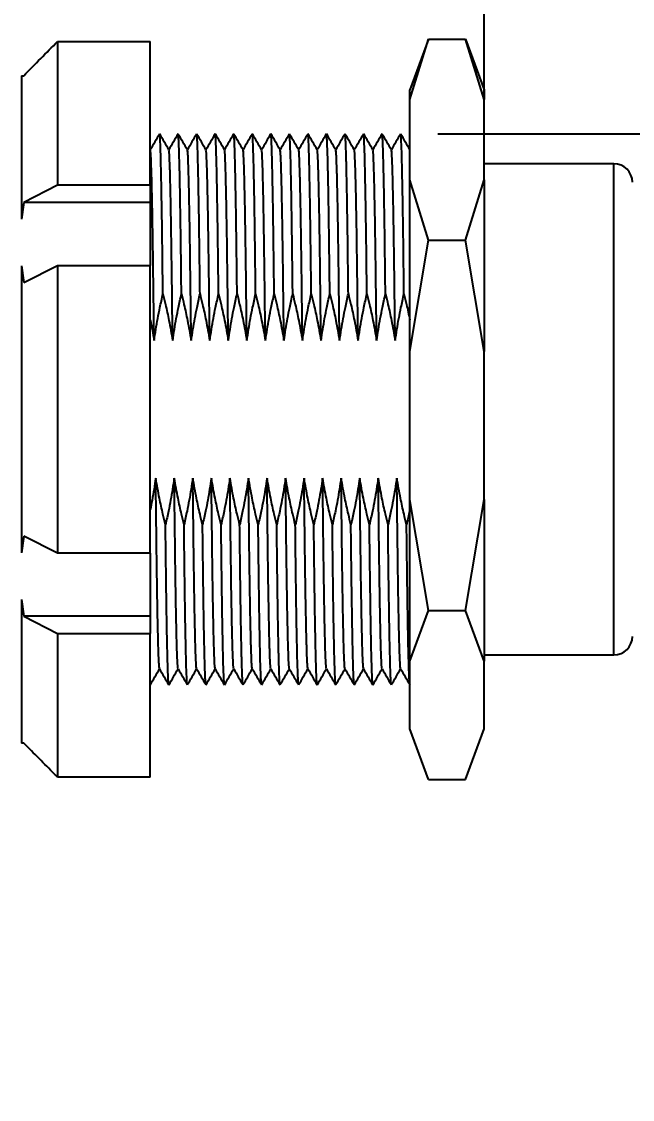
# Model space of a CAD drawing. Header units: millimetres. Extents: x 5 to 292, y 4 to 204.
# Drawn here: x 189.24 to 205.71, y 78.43 to 107.5 of the extents above; entities that cross this region are included whole.
import ezdxf

# ---------------------------------------------------------------- set-up
doc = ezdxf.new("R2010")
doc.units = ezdxf.units.MM
doc.layers.add('LAYER_1', color=179, linetype='Continuous')
doc.styles.add('SLDTEXTSTYLE0', font='TXT', dxfattribs={"width": 0.75})
doc.dimstyles.new('SLDDIMSTYLE3', dxfattribs={"dimtxt": 3.5, "dimasz": 3.302, "dimexe": 0, "dimexo": 0.0625, "dimgap": 0.875, "dimtad": 1, "dimrnd": 1e-09, "dimzin": 4, "dimdsep": 46, "dimtxsty": 'SLDTEXTSTYLE0', "dimsah": 1, "dimcen": 0.09, "dimadec": 0, "dimazin": 1, "dimtfac": 1, "dimtmove": 0, "dimatfit": 0, "dimfxl": 1, "dimfrac": 2, "dimtolj": 1, "dimtzin": 12, "dimarcsym": 0})

# ---------------------------------------------------------------- blocks, each defined once
blk = doc.blocks.new('_D_4')
at = {"layer": 'LAYER_1'}
for p, q in [((188.213, 105.043), (188.213, 122.043)), ((209.413, 102.493), (209.413, 122.043)), ((188.213, 121.043), (181.863, 121.043)), ((188.213, 121.043), (209.413, 121.043)), ((209.413, 121.043), (215.763, 121.043))]:
    blk.add_line(p, q, dxfattribs=at)
for points in [[(188.213, 121.043), (184.911, 121.551), (184.911, 120.535)], [(209.413, 121.043), (212.715, 120.535), (212.715, 121.551)]]:
    blk.add_solid(points, dxfattribs=at)
at = {"layer": 'LAYER_1', "insert": (192.672, 125.555), "char_height": 3.5, "attachment_point": 1, "style": 'SLDTEXTSTYLE0'}
blk.add_mtext('21.20', dxfattribs=at)
blk = doc.blocks.new('_D_5')
at = {"layer": 'LAYER_1'}
for p, q in [((188.213, 105.043), (188.213, 113.326)), ((201.713, 104.231), (201.713, 113.326)), ((188.213, 112.326), (181.863, 112.326)), ((201.713, 112.326), (188.213, 112.326)), ((201.713, 112.326), (208.063, 112.326))]:
    blk.add_line(p, q, dxfattribs=at)
for points in [[(188.213, 112.326), (184.911, 112.834), (184.911, 111.818)], [(201.713, 112.326), (205.015, 111.818), (205.015, 112.834)]]:
    blk.add_solid(points, dxfattribs=at)
at = {"layer": 'LAYER_1', "insert": (189.311, 116.838), "char_height": 3.5, "attachment_point": 1, "style": 'SLDTEXTSTYLE0'}
blk.add_mtext('13.50', dxfattribs=at)
blk = doc.blocks.new('_D_7')
at = {"layer": 'LAYER_1'}
for p, q in [((238.523, 104.475), (238.523, 110.825)), ((200.464, 104.475), (239.523, 104.475)), ((238.523, 104.475), (238.523, 84.779)), ((229.523, 84.779), (239.523, 84.779)), ((238.523, 84.779), (238.523, 78.429))]:
    blk.add_line(p, q, dxfattribs=at)
for points in [[(238.523, 104.475), (239.031, 107.777), (238.015, 107.777)], [(238.523, 84.779), (238.015, 81.477), (239.031, 81.477)]]:
    blk.add_solid(points, dxfattribs=at)
at = {"layer": 'LAYER_1', "insert": (234.011, 88.514), "char_height": 3.5, "attachment_point": 1, "rotation": 90, "style": 'SLDTEXTSTYLE0'}
blk.add_mtext('19.70', dxfattribs=at)

msp = doc.modelspace()

# ---------------------------------------------------------------- linework, layer by layer
at = {"color": 7, "linetype": 'Continuous', "lineweight": 25}
for p, q in [((199.713, 105.402), (200.213, 107.031)), ((200.213, 107.031), (199.713, 105.663)), ((200.213, 107.031), (201.213, 107.031)), ((201.713, 105.402), (201.213, 107.031)), ((201.213, 107.031), (201.713, 105.663)), ((190.213, 106.965), (190.213, 103.087)), ((190.213, 106.965), (192.713, 106.965)), ((192.713, 103.087), (192.713, 106.965)), ((189.242, 106.043), (189.242, 102.173)), ((189.242, 106.043), (189.299, 106.043)), ((199.713, 105.402), (199.713, 105.663)), ((201.713, 105.663), (201.713, 105.402)), ((199.713, 103.231), (199.713, 105.402)), ((201.713, 103.231), (201.713, 105.402)), ((201.714, 104.042), (201.713, 104.045)), ((205.213, 103.668), (201.713, 103.668)), ((200.213, 101.603), (199.713, 103.231)), ((199.713, 98.606), (199.713, 103.231)), ((201.213, 101.603), (201.713, 103.231)), ((201.713, 103.231), (201.713, 98.606)), ((190.213, 103.087), (189.299, 102.626)), ((192.713, 103.087), (190.213, 103.087)), ((192.713, 103.087), (192.713, 102.626)), ((189.299, 102.626), (189.242, 102.173)), ((192.713, 102.626), (189.299, 102.626)), ((192.713, 102.626), (192.713, 100.922)), ((199.713, 98.606), (200.213, 101.603)), ((200.213, 101.603), (201.213, 101.603)), ((201.713, 98.606), (201.213, 101.603)), ((189.242, 100.914), (189.242, 93.173)), ((189.242, 100.914), (189.299, 100.461)), ((189.299, 100.461), (190.213, 100.922)), ((190.213, 100.922), (190.213, 93.165)), ((190.213, 100.922), (192.713, 100.922)), ((192.713, 93.165), (192.713, 100.922)), ((199.713, 94.611), (199.713, 98.606)), ((201.713, 94.611), (201.713, 98.606)), ((200.213, 91.615), (199.713, 94.611)), ((199.713, 90.247), (199.713, 94.611)), ((201.213, 91.615), (201.713, 94.611)), ((201.713, 94.611), (201.713, 90.247)), ((189.299, 93.626), (189.242, 93.173)), ((190.213, 93.165), (189.299, 93.626)), ((192.713, 93.165), (190.213, 93.165)), ((192.713, 93.165), (192.713, 91.461)), ((189.242, 91.914), (189.242, 88.043)), ((189.242, 91.914), (189.299, 91.461)), ((199.713, 90.247), (200.213, 91.615)), ((200.213, 91.615), (201.213, 91.615)), ((201.713, 90.247), (201.213, 91.615)), ((192.713, 91.461), (189.299, 91.461)), ((189.299, 91.461), (190.213, 91)), ((192.713, 91.461), (192.713, 91)), ((190.213, 91), (192.713, 91)), ((190.213, 91), (190.213, 87.122)), ((192.713, 87.122), (192.713, 91)), ((199.713, 88.424), (199.713, 90.247)), ((201.713, 90.418), (205.213, 90.418)), ((201.713, 88.424), (201.713, 90.247)), ((200.213, 87.056), (199.713, 88.424)), ((201.213, 87.056), (201.713, 88.424)), ((189.299, 88.043), (189.242, 88.043)), ((192.713, 87.122), (190.213, 87.122)), ((200.213, 87.056), (201.213, 87.056))]:
    msp.add_line(p, q, dxfattribs=at)
at = {"color": 8, "linetype": 'Continuous', "lineweight": 25}
msp.add_line((205.213, 90.418), (205.213, 103.668), dxfattribs=at)
at = {"color": 7, "linetype": 'Continuous', "lineweight": 25}
for centre, start, end in [((205.213, 103.168), 0, 90), ((205.213, 90.918), 270, 0)]:
    msp.add_arc(centre, 0.5, start, end, dxfattribs=at)
for points, knots in [([(189.299, 106.043), (189.452, 106.198), (189.757, 106.505), (190.061, 106.812), (190.213, 106.965)], [0, 0, 0, 0, 0.503389, 1, 1, 1, 1]), ([(192.961, 104.475), (192.92, 104.403), (192.837, 104.259), (192.754, 104.116), (192.713, 104.045)], [0, 0, 0, 0, 0.502711, 1, 1, 1, 1]), ([(193.214, 104.042), (193.172, 104.114), (193.089, 104.259), (193.006, 104.403), (192.964, 104.475)], [0, 0, 0, 0, 0.499997, 1, 1, 1, 1]), ([(193.053, 100.156), (193.05, 100.41), (193.044, 100.92), (193.036, 101.63), (193.026, 102.279), (193.017, 102.854), (193.007, 103.348), (192.998, 103.76), (192.988, 104.083), (192.979, 104.31), (192.971, 104.445), (192.966, 104.462), (192.964, 104.469)], [0, 0, 0, 0, 0.102259, 0.205528, 0.311173, 0.412479, 0.514671, 0.617087, 0.719056, 0.819924, 0.919078, 1, 1, 1, 1]), ([(193.461, 104.475), (193.42, 104.403), (193.337, 104.259), (193.254, 104.116), (193.213, 104.045)], [0, 0, 0, 0, 0.50271, 1, 1, 1, 1]), ([(193.714, 104.042), (193.672, 104.114), (193.589, 104.259), (193.506, 104.403), (193.464, 104.475)], [0, 0, 0, 0, 0.499996, 1, 1, 1, 1]), ([(193.553, 100.156), (193.55, 100.41), (193.544, 100.92), (193.536, 101.63), (193.526, 102.279), (193.517, 102.854), (193.507, 103.348), (193.498, 103.76), (193.488, 104.083), (193.479, 104.31), (193.471, 104.445), (193.466, 104.462), (193.464, 104.469)], [0, 0, 0, 0, 0.102259, 0.205528, 0.311173, 0.412479, 0.514671, 0.617087, 0.719056, 0.819924, 0.919078, 1, 1, 1, 1]), ([(193.961, 104.475), (193.92, 104.403), (193.837, 104.259), (193.754, 104.116), (193.713, 104.045)], [0, 0, 0, 0, 0.502711, 1, 1, 1, 1]), ([(194.214, 104.042), (194.172, 104.114), (194.089, 104.259), (194.006, 104.403), (193.964, 104.475)], [0, 0, 0, 0, 0.499997, 1, 1, 1, 1]), ([(194.053, 100.156), (194.05, 100.41), (194.044, 100.92), (194.036, 101.63), (194.026, 102.279), (194.017, 102.854), (194.007, 103.348), (193.998, 103.76), (193.988, 104.083), (193.979, 104.31), (193.971, 104.445), (193.966, 104.462), (193.964, 104.469)], [0, 0, 0, 0, 0.102259, 0.205528, 0.311173, 0.412479, 0.514671, 0.617087, 0.719056, 0.819924, 0.919078, 1, 1, 1, 1]), ([(194.461, 104.475), (194.42, 104.403), (194.337, 104.259), (194.254, 104.116), (194.213, 104.045)], [0, 0, 0, 0, 0.502712, 1, 1, 1, 1]), ([(194.714, 104.042), (194.672, 104.114), (194.589, 104.259), (194.506, 104.403), (194.464, 104.475)], [0, 0, 0, 0, 0.499996, 1, 1, 1, 1]), ([(194.553, 100.156), (194.55, 100.41), (194.544, 100.92), (194.536, 101.63), (194.526, 102.279), (194.517, 102.854), (194.507, 103.348), (194.498, 103.76), (194.488, 104.083), (194.479, 104.31), (194.471, 104.445), (194.466, 104.462), (194.464, 104.469)], [0, 0, 0, 0, 0.102259, 0.205528, 0.311173, 0.412479, 0.514671, 0.617087, 0.719056, 0.819924, 0.919078, 1, 1, 1, 1]), ([(194.961, 104.475), (194.92, 104.403), (194.837, 104.259), (194.754, 104.116), (194.713, 104.045)], [0, 0, 0, 0, 0.502711, 1, 1, 1, 1]), ([(195.214, 104.042), (195.172, 104.114), (195.089, 104.259), (195.006, 104.403), (194.964, 104.475)], [0, 0, 0, 0, 0.499997, 1, 1, 1, 1]), ([(195.053, 100.156), (195.05, 100.41), (195.044, 100.92), (195.036, 101.63), (195.026, 102.279), (195.017, 102.854), (195.007, 103.348), (194.998, 103.76), (194.988, 104.083), (194.979, 104.31), (194.971, 104.445), (194.966, 104.462), (194.964, 104.469)], [0, 0, 0, 0, 0.102259, 0.205528, 0.311173, 0.412479, 0.514671, 0.617087, 0.719056, 0.819924, 0.919078, 1, 1, 1, 1]), ([(195.461, 104.475), (195.42, 104.403), (195.337, 104.259), (195.254, 104.116), (195.213, 104.045)], [0, 0, 0, 0, 0.502712, 1, 1, 1, 1]), ([(195.714, 104.042), (195.672, 104.114), (195.589, 104.259), (195.506, 104.403), (195.464, 104.475)], [0, 0, 0, 0, 0.499998, 1, 1, 1, 1]), ([(195.553, 100.156), (195.55, 100.41), (195.544, 100.92), (195.536, 101.63), (195.526, 102.279), (195.517, 102.854), (195.507, 103.348), (195.498, 103.76), (195.488, 104.083), (195.479, 104.31), (195.471, 104.445), (195.466, 104.462), (195.464, 104.469)], [0, 0, 0, 0, 0.102259, 0.205528, 0.311173, 0.412479, 0.514671, 0.617087, 0.719056, 0.819924, 0.919078, 1, 1, 1, 1]), ([(195.961, 104.475), (195.92, 104.403), (195.837, 104.259), (195.754, 104.116), (195.713, 104.045)], [0, 0, 0, 0, 0.502711, 1, 1, 1, 1]), ([(196.214, 104.042), (196.172, 104.114), (196.089, 104.259), (196.006, 104.403), (195.964, 104.475)], [0, 0, 0, 0, 0.499997, 1, 1, 1, 1]), ([(196.053, 100.156), (196.05, 100.41), (196.044, 100.92), (196.036, 101.63), (196.026, 102.279), (196.017, 102.854), (196.007, 103.348), (195.998, 103.76), (195.988, 104.083), (195.979, 104.31), (195.971, 104.445), (195.966, 104.462), (195.964, 104.469)], [0, 0, 0, 0, 0.102259, 0.205528, 0.311173, 0.412479, 0.514671, 0.617087, 0.719056, 0.819924, 0.919078, 1, 1, 1, 1]), ([(196.461, 104.475), (196.42, 104.403), (196.337, 104.259), (196.254, 104.116), (196.213, 104.045)], [0, 0, 0, 0, 0.502712, 1, 1, 1, 1]), ([(196.714, 104.042), (196.672, 104.114), (196.589, 104.259), (196.506, 104.403), (196.464, 104.475)], [0, 0, 0, 0, 0.499998, 1, 1, 1, 1]), ([(196.553, 100.156), (196.55, 100.41), (196.544, 100.92), (196.536, 101.63), (196.526, 102.279), (196.517, 102.854), (196.507, 103.348), (196.498, 103.76), (196.488, 104.083), (196.479, 104.31), (196.471, 104.445), (196.466, 104.462), (196.464, 104.469)], [0, 0, 0, 0, 0.102259, 0.205528, 0.311173, 0.412479, 0.514671, 0.617087, 0.719056, 0.819924, 0.919078, 1, 1, 1, 1]), ([(196.961, 104.475), (196.92, 104.403), (196.837, 104.259), (196.754, 104.116), (196.713, 104.045)], [0, 0, 0, 0, 0.50271, 1, 1, 1, 1]), ([(197.214, 104.042), (197.172, 104.114), (197.089, 104.259), (197.006, 104.403), (196.964, 104.475)], [0, 0, 0, 0, 0.499996, 1, 1, 1, 1]), ([(197.053, 100.156), (197.05, 100.41), (197.044, 100.92), (197.036, 101.63), (197.026, 102.279), (197.017, 102.854), (197.007, 103.348), (196.998, 103.76), (196.988, 104.083), (196.979, 104.31), (196.971, 104.445), (196.966, 104.462), (196.964, 104.469)], [0, 0, 0, 0, 0.102259, 0.205528, 0.311173, 0.412479, 0.514671, 0.617087, 0.719056, 0.819924, 0.919078, 1, 1, 1, 1]), ([(197.461, 104.475), (197.42, 104.403), (197.337, 104.259), (197.254, 104.116), (197.213, 104.045)], [0, 0, 0, 0, 0.502711, 1, 1, 1, 1]), ([(197.714, 104.042), (197.672, 104.114), (197.589, 104.259), (197.506, 104.403), (197.464, 104.475)], [0, 0, 0, 0, 0.499998, 1, 1, 1, 1]), ([(197.553, 100.156), (197.55, 100.41), (197.544, 100.92), (197.536, 101.63), (197.526, 102.279), (197.517, 102.854), (197.507, 103.348), (197.498, 103.76), (197.488, 104.083), (197.479, 104.31), (197.471, 104.445), (197.466, 104.462), (197.464, 104.469)], [0, 0, 0, 0, 0.102259, 0.205528, 0.311173, 0.412479, 0.514671, 0.617087, 0.719056, 0.819924, 0.919078, 1, 1, 1, 1]), ([(197.961, 104.475), (197.92, 104.403), (197.837, 104.259), (197.754, 104.116), (197.713, 104.045)], [0, 0, 0, 0, 0.50271, 1, 1, 1, 1]), ([(198.214, 104.042), (198.172, 104.114), (198.089, 104.259), (198.006, 104.403), (197.964, 104.475)], [0, 0, 0, 0, 0.499996, 1, 1, 1, 1]), ([(198.053, 100.156), (198.05, 100.41), (198.044, 100.92), (198.036, 101.63), (198.026, 102.279), (198.017, 102.854), (198.007, 103.348), (197.998, 103.76), (197.988, 104.083), (197.979, 104.31), (197.971, 104.445), (197.966, 104.462), (197.964, 104.469)], [0, 0, 0, 0, 0.102259, 0.205528, 0.311173, 0.412479, 0.514671, 0.617087, 0.719056, 0.819924, 0.919078, 1, 1, 1, 1]), ([(198.461, 104.475), (198.42, 104.403), (198.337, 104.259), (198.254, 104.116), (198.213, 104.045)], [0, 0, 0, 0, 0.502711, 1, 1, 1, 1]), ([(198.714, 104.042), (198.672, 104.114), (198.589, 104.259), (198.506, 104.403), (198.464, 104.475)], [0, 0, 0, 0, 0.499997, 1, 1, 1, 1]), ([(198.553, 100.156), (198.55, 100.41), (198.544, 100.92), (198.536, 101.63), (198.526, 102.279), (198.517, 102.854), (198.507, 103.348), (198.498, 103.76), (198.488, 104.083), (198.479, 104.31), (198.471, 104.445), (198.466, 104.462), (198.464, 104.469)], [0, 0, 0, 0, 0.102259, 0.205528, 0.311173, 0.412479, 0.514671, 0.617087, 0.719056, 0.819924, 0.919078, 1, 1, 1, 1]), ([(198.961, 104.475), (198.92, 104.403), (198.837, 104.259), (198.754, 104.116), (198.713, 104.045)], [0, 0, 0, 0, 0.50271, 1, 1, 1, 1]), ([(199.214, 104.042), (199.172, 104.114), (199.089, 104.259), (199.006, 104.403), (198.964, 104.475)], [0, 0, 0, 0, 0.499996, 1, 1, 1, 1]), ([(199.053, 100.156), (199.05, 100.41), (199.044, 100.92), (199.036, 101.63), (199.026, 102.279), (199.017, 102.854), (199.007, 103.348), (198.998, 103.76), (198.988, 104.083), (198.979, 104.31), (198.971, 104.445), (198.966, 104.462), (198.964, 104.469)], [0, 0, 0, 0, 0.102259, 0.205528, 0.311173, 0.412479, 0.514671, 0.617087, 0.719056, 0.819924, 0.919078, 1, 1, 1, 1]), ([(199.461, 104.475), (199.42, 104.403), (199.337, 104.259), (199.254, 104.116), (199.213, 104.045)], [0, 0, 0, 0, 0.502711, 1, 1, 1, 1]), ([(199.713, 104.045), (199.671, 104.116), (199.588, 104.259), (199.506, 104.403), (199.464, 104.475)], [0, 0, 0, 0, 0.497229, 1, 1, 1, 1]), ([(199.553, 100.156), (199.55, 100.41), (199.544, 100.92), (199.536, 101.63), (199.526, 102.279), (199.517, 102.854), (199.507, 103.348), (199.498, 103.76), (199.488, 104.083), (199.479, 104.31), (199.471, 104.445), (199.466, 104.462), (199.464, 104.469)], [0, 0, 0, 0, 0.102259, 0.205528, 0.311173, 0.412479, 0.514671, 0.617087, 0.719056, 0.819924, 0.919078, 1, 1, 1, 1]), ([(192.816, 98.897), (192.812, 99.187), (192.805, 99.757), (192.796, 100.557), (192.786, 101.303), (192.776, 101.989), (192.765, 102.603), (192.754, 103.124), (192.743, 103.537), (192.732, 103.829), (192.723, 104.004), (192.717, 104.025), (192.714, 104.035)], [0, 0, 0, 0, 0.101124, 0.199675, 0.298264, 0.399417, 0.502691, 0.606888, 0.711085, 0.814359, 0.915835, 1, 1, 1, 1]), ([(193.316, 98.897), (193.312, 99.187), (193.305, 99.757), (193.296, 100.557), (193.286, 101.303), (193.276, 101.989), (193.265, 102.603), (193.254, 103.124), (193.243, 103.537), (193.232, 103.829), (193.223, 104.004), (193.217, 104.025), (193.214, 104.035)], [0, 0, 0, 0, 0.101124, 0.199675, 0.298264, 0.399417, 0.502691, 0.606888, 0.711085, 0.814359, 0.915835, 1, 1, 1, 1]), ([(193.816, 98.897), (193.812, 99.187), (193.805, 99.757), (193.796, 100.557), (193.786, 101.303), (193.776, 101.989), (193.765, 102.603), (193.754, 103.124), (193.743, 103.537), (193.732, 103.829), (193.723, 104.004), (193.717, 104.025), (193.714, 104.035)], [0, 0, 0, 0, 0.101124, 0.199675, 0.298264, 0.399417, 0.502691, 0.606888, 0.711085, 0.814359, 0.915835, 1, 1, 1, 1]), ([(194.316, 98.897), (194.312, 99.187), (194.305, 99.757), (194.296, 100.557), (194.286, 101.303), (194.276, 101.989), (194.265, 102.603), (194.254, 103.124), (194.243, 103.537), (194.232, 103.829), (194.223, 104.004), (194.217, 104.025), (194.214, 104.035)], [0, 0, 0, 0, 0.101124, 0.199675, 0.298264, 0.399417, 0.502691, 0.606888, 0.711085, 0.814359, 0.915835, 1, 1, 1, 1]), ([(194.816, 98.897), (194.812, 99.187), (194.805, 99.757), (194.796, 100.557), (194.786, 101.303), (194.776, 101.989), (194.765, 102.603), (194.754, 103.124), (194.743, 103.537), (194.732, 103.829), (194.723, 104.004), (194.717, 104.025), (194.714, 104.035)], [0, 0, 0, 0, 0.101124, 0.199675, 0.298264, 0.399417, 0.502691, 0.606888, 0.711085, 0.814359, 0.915835, 1, 1, 1, 1]), ([(195.316, 98.897), (195.312, 99.187), (195.305, 99.757), (195.296, 100.557), (195.286, 101.303), (195.276, 101.989), (195.265, 102.603), (195.254, 103.124), (195.243, 103.537), (195.232, 103.829), (195.223, 104.004), (195.217, 104.025), (195.214, 104.035)], [0, 0, 0, 0, 0.101124, 0.199675, 0.298264, 0.399417, 0.502691, 0.606888, 0.711085, 0.814359, 0.915835, 1, 1, 1, 1]), ([(195.816, 98.897), (195.812, 99.187), (195.805, 99.757), (195.796, 100.557), (195.786, 101.303), (195.776, 101.989), (195.765, 102.603), (195.754, 103.124), (195.743, 103.537), (195.732, 103.829), (195.723, 104.004), (195.717, 104.025), (195.714, 104.035)], [0, 0, 0, 0, 0.101124, 0.199675, 0.298264, 0.399417, 0.502691, 0.606888, 0.711085, 0.814359, 0.915835, 1, 1, 1, 1]), ([(196.316, 98.897), (196.312, 99.187), (196.305, 99.757), (196.296, 100.557), (196.286, 101.303), (196.276, 101.989), (196.265, 102.603), (196.254, 103.124), (196.243, 103.537), (196.232, 103.829), (196.223, 104.004), (196.217, 104.025), (196.214, 104.035)], [0, 0, 0, 0, 0.101124, 0.199675, 0.298264, 0.399417, 0.502691, 0.606888, 0.711085, 0.814359, 0.915835, 1, 1, 1, 1]), ([(196.816, 98.897), (196.812, 99.187), (196.805, 99.757), (196.796, 100.557), (196.786, 101.303), (196.776, 101.989), (196.765, 102.603), (196.754, 103.124), (196.743, 103.537), (196.732, 103.829), (196.723, 104.004), (196.717, 104.025), (196.714, 104.035)], [0, 0, 0, 0, 0.101124, 0.199675, 0.298264, 0.399417, 0.502691, 0.606888, 0.711085, 0.814359, 0.915835, 1, 1, 1, 1]), ([(197.316, 98.897), (197.312, 99.187), (197.305, 99.757), (197.296, 100.557), (197.286, 101.303), (197.276, 101.989), (197.265, 102.603), (197.254, 103.124), (197.243, 103.537), (197.232, 103.829), (197.223, 104.004), (197.217, 104.025), (197.214, 104.035)], [0, 0, 0, 0, 0.101124, 0.199675, 0.298264, 0.399417, 0.502691, 0.606888, 0.711085, 0.814359, 0.915835, 1, 1, 1, 1]), ([(197.816, 98.897), (197.812, 99.187), (197.805, 99.757), (197.796, 100.557), (197.786, 101.303), (197.776, 101.989), (197.765, 102.603), (197.754, 103.124), (197.743, 103.537), (197.732, 103.829), (197.723, 104.004), (197.717, 104.025), (197.714, 104.035)], [0, 0, 0, 0, 0.101124, 0.199675, 0.298264, 0.399417, 0.502691, 0.606888, 0.711085, 0.814359, 0.915835, 1, 1, 1, 1]), ([(198.316, 98.897), (198.312, 99.187), (198.305, 99.757), (198.296, 100.557), (198.286, 101.303), (198.276, 101.989), (198.265, 102.603), (198.254, 103.124), (198.243, 103.537), (198.232, 103.829), (198.223, 104.004), (198.217, 104.025), (198.214, 104.035)], [0, 0, 0, 0, 0.101124, 0.199675, 0.298264, 0.399417, 0.502691, 0.606888, 0.711085, 0.814359, 0.915835, 1, 1, 1, 1]), ([(198.816, 98.897), (198.812, 99.187), (198.805, 99.757), (198.796, 100.557), (198.786, 101.303), (198.776, 101.989), (198.765, 102.603), (198.754, 103.124), (198.743, 103.537), (198.732, 103.829), (198.723, 104.004), (198.717, 104.025), (198.714, 104.035)], [0, 0, 0, 0, 0.101124, 0.199675, 0.298264, 0.399417, 0.502691, 0.606888, 0.711085, 0.814359, 0.915835, 1, 1, 1, 1]), ([(199.316, 98.897), (199.312, 99.187), (199.305, 99.757), (199.296, 100.557), (199.286, 101.303), (199.276, 101.989), (199.265, 102.603), (199.254, 103.124), (199.243, 103.537), (199.232, 103.829), (199.223, 104.004), (199.217, 104.025), (199.214, 104.035)], [0, 0, 0, 0, 0.101124, 0.199675, 0.298264, 0.399417, 0.502691, 0.606888, 0.711085, 0.814359, 0.915835, 1, 1, 1, 1]), ([(192.816, 98.897), (192.846, 99.097), (192.893, 99.395), (192.976, 99.814), (193.025, 100.034), (193.053, 100.156)], [0, 0, 0, 0, 0.472054, 0.708034, 1, 1, 1, 1]), ([(193.053, 100.156), (193.076, 100.062), (193.134, 99.825), (193.226, 99.406), (193.283, 99.08), (193.316, 98.897)], [0, 0, 0, 0, 0.226081, 0.568719, 1, 1, 1, 1]), ([(193.316, 98.897), (193.346, 99.097), (193.393, 99.395), (193.476, 99.814), (193.525, 100.034), (193.553, 100.156)], [0, 0, 0, 0, 0.472054, 0.708034, 1, 1, 1, 1]), ([(193.553, 100.156), (193.576, 100.062), (193.634, 99.825), (193.726, 99.406), (193.783, 99.08), (193.816, 98.897)], [0, 0, 0, 0, 0.226081, 0.568719, 1, 1, 1, 1]), ([(193.816, 98.897), (193.846, 99.097), (193.893, 99.395), (193.976, 99.814), (194.025, 100.034), (194.053, 100.156)], [0, 0, 0, 0, 0.472054, 0.708034, 1, 1, 1, 1]), ([(194.053, 100.156), (194.076, 100.062), (194.134, 99.825), (194.226, 99.406), (194.283, 99.08), (194.316, 98.897)], [0, 0, 0, 0, 0.226081, 0.568719, 1, 1, 1, 1]), ([(194.316, 98.897), (194.346, 99.097), (194.393, 99.395), (194.476, 99.814), (194.525, 100.034), (194.553, 100.156)], [0, 0, 0, 0, 0.472054, 0.708034, 1, 1, 1, 1]), ([(194.553, 100.156), (194.576, 100.062), (194.634, 99.825), (194.726, 99.406), (194.783, 99.08), (194.816, 98.897)], [0, 0, 0, 0, 0.226081, 0.568719, 1, 1, 1, 1]), ([(194.816, 98.897), (194.846, 99.097), (194.893, 99.395), (194.976, 99.814), (195.025, 100.034), (195.053, 100.156)], [0, 0, 0, 0, 0.472054, 0.708034, 1, 1, 1, 1]), ([(195.053, 100.156), (195.076, 100.062), (195.134, 99.825), (195.226, 99.406), (195.283, 99.08), (195.316, 98.897)], [0, 0, 0, 0, 0.226081, 0.568719, 1, 1, 1, 1]), ([(195.316, 98.897), (195.346, 99.097), (195.393, 99.395), (195.476, 99.814), (195.525, 100.034), (195.553, 100.156)], [0, 0, 0, 0, 0.472054, 0.708034, 1, 1, 1, 1]), ([(195.553, 100.156), (195.576, 100.062), (195.634, 99.825), (195.726, 99.406), (195.783, 99.08), (195.816, 98.897)], [0, 0, 0, 0, 0.226081, 0.5687189, 1, 1, 1, 1]), ([(195.816, 98.897), (195.846, 99.097), (195.893, 99.395), (195.976, 99.814), (196.025, 100.034), (196.053, 100.156)], [0, 0, 0, 0, 0.472054, 0.708034, 1, 1, 1, 1]), ([(196.053, 100.156), (196.076, 100.062), (196.134, 99.825), (196.226, 99.406), (196.283, 99.08), (196.316, 98.897)], [0, 0, 0, 0, 0.226081, 0.568719, 1, 1, 1, 1]), ([(196.316, 98.897), (196.346, 99.097), (196.393, 99.395), (196.476, 99.814), (196.525, 100.034), (196.553, 100.156)], [0, 0, 0, 0, 0.472054, 0.708034, 1, 1, 1, 1]), ([(196.553, 100.156), (196.576, 100.062), (196.634, 99.825), (196.726, 99.406), (196.783, 99.08), (196.816, 98.897)], [0, 0, 0, 0, 0.226081, 0.568719, 1, 1, 1, 1]), ([(196.816, 98.897), (196.846, 99.097), (196.893, 99.395), (196.976, 99.814), (197.025, 100.034), (197.053, 100.156)], [0, 0, 0, 0, 0.472054, 0.708034, 1, 1, 1, 1]), ([(197.053, 100.156), (197.076, 100.062), (197.134, 99.825), (197.226, 99.406), (197.283, 99.08), (197.316, 98.897)], [0, 0, 0, 0, 0.226081, 0.568719, 1, 1, 1, 1]), ([(197.316, 98.897), (197.346, 99.097), (197.393, 99.395), (197.476, 99.814), (197.525, 100.034), (197.553, 100.156)], [0, 0, 0, 0, 0.472054, 0.708034, 1, 1, 1, 1]), ([(197.553, 100.156), (197.576, 100.062), (197.634, 99.825), (197.726, 99.406), (197.783, 99.08), (197.816, 98.897)], [0, 0, 0, 0, 0.226081, 0.568719, 1, 1, 1, 1]), ([(197.816, 98.897), (197.846, 99.097), (197.893, 99.395), (197.976, 99.814), (198.025, 100.034), (198.053, 100.156)], [0, 0, 0, 0, 0.472054, 0.708034, 1, 1, 1, 1]), ([(198.053, 100.156), (198.076, 100.062), (198.134, 99.825), (198.226, 99.406), (198.283, 99.08), (198.316, 98.897)], [0, 0, 0, 0, 0.226081, 0.568719, 1, 1, 1, 1]), ([(198.316, 98.897), (198.346, 99.097), (198.393, 99.395), (198.476, 99.814), (198.525, 100.034), (198.553, 100.156)], [0, 0, 0, 0, 0.472054, 0.708034, 1, 1, 1, 1]), ([(198.553, 100.156), (198.576, 100.062), (198.634, 99.825), (198.726, 99.406), (198.783, 99.08), (198.816, 98.897)], [0, 0, 0, 0, 0.226081, 0.568719, 1, 1, 1, 1]), ([(198.816, 98.897), (198.846, 99.097), (198.893, 99.395), (198.976, 99.814), (199.025, 100.034), (199.053, 100.156)], [0, 0, 0, 0, 0.472054, 0.708034, 1, 1, 1, 1]), ([(199.053, 100.156), (199.076, 100.062), (199.134, 99.825), (199.226, 99.406), (199.283, 99.08), (199.316, 98.897)], [0, 0, 0, 0, 0.226081, 0.568719, 1, 1, 1, 1]), ([(199.316, 98.897), (199.346, 99.097), (199.393, 99.395), (199.476, 99.814), (199.525, 100.034), (199.553, 100.156)], [0, 0, 0, 0, 0.472054, 0.708034, 1, 1, 1, 1]), ([(199.553, 100.156), (199.576, 100.062), (199.633, 99.829), (199.683, 99.594), (199.713, 99.454)], [0, 0, 0, 0, 0.404065, 1, 1, 1, 1]), ([(192.713, 99.454), (192.713, 99.451), (192.754, 99.266), (192.785, 99.08), (192.816, 98.897)], [0, 0, 0, 0, 0.020891, 1, 1, 1, 1]), ([(192.86, 95.189), (192.829, 94.99), (192.786, 94.708), (192.729, 94.428), (192.713, 94.345)], [0, 0, 0, 0, 0.705491, 1, 1, 1, 1]), ([(193.122, 93.931), (193.099, 94.025), (193.041, 94.262), (192.949, 94.681), (192.892, 95.007), (192.86, 95.189)], [0, 0, 0, 0, 0.226079, 0.568718, 1, 1, 1, 1]), ([(192.961, 90.052), (192.959, 90.061), (192.953, 90.083), (192.943, 90.258), (192.932, 90.55), (192.921, 90.963), (192.91, 91.484), (192.899, 92.098), (192.889, 92.784), (192.879, 93.529), (192.87, 94.329), (192.863, 94.9), (192.86, 95.189)], [0, 0, 0, 0, 0.084431, 0.185877, 0.289121, 0.393288, 0.497455, 0.600699, 0.701822, 0.800382, 0.898905, 1, 1, 1, 1]), ([(193.36, 95.189), (193.329, 94.99), (193.282, 94.691), (193.199, 94.272), (193.15, 94.053), (193.122, 93.931)], [0, 0, 0, 0, 0.472054, 0.708036, 1, 1, 1, 1]), ([(193.622, 93.931), (193.599, 94.025), (193.541, 94.262), (193.449, 94.681), (193.392, 95.007), (193.36, 95.189)], [0, 0, 0, 0, 0.226079, 0.568718, 1, 1, 1, 1]), ([(193.461, 90.052), (193.459, 90.061), (193.453, 90.083), (193.443, 90.258), (193.432, 90.55), (193.421, 90.963), (193.41, 91.484), (193.399, 92.098), (193.389, 92.784), (193.379, 93.529), (193.37, 94.329), (193.363, 94.9), (193.36, 95.189)], [0, 0, 0, 0, 0.084431, 0.185877, 0.289121, 0.393288, 0.497455, 0.600699, 0.701822, 0.800382, 0.898905, 1, 1, 1, 1]), ([(193.86, 95.189), (193.829, 94.99), (193.782, 94.691), (193.699, 94.272), (193.65, 94.053), (193.622, 93.931)], [0, 0, 0, 0, 0.472055, 0.708036, 1, 1, 1, 1]), ([(194.122, 93.931), (194.099, 94.025), (194.041, 94.262), (193.949, 94.681), (193.892, 95.007), (193.86, 95.189)], [0, 0, 0, 0, 0.226079, 0.568718, 1, 1, 1, 1]), ([(193.961, 90.052), (193.959, 90.061), (193.953, 90.083), (193.943, 90.258), (193.932, 90.55), (193.921, 90.963), (193.91, 91.484), (193.899, 92.098), (193.889, 92.784), (193.879, 93.529), (193.87, 94.329), (193.863, 94.9), (193.86, 95.189)], [0, 0, 0, 0, 0.084431, 0.185877, 0.289121, 0.393288, 0.497455, 0.600699, 0.701822, 0.800382, 0.898905, 1, 1, 1, 1]), ([(194.36, 95.189), (194.329, 94.99), (194.282, 94.691), (194.199, 94.272), (194.15, 94.053), (194.122, 93.931)], [0, 0, 0, 0, 0.472054, 0.708036, 1, 1, 1, 1]), ([(194.622, 93.931), (194.599, 94.025), (194.541, 94.262), (194.449, 94.681), (194.392, 95.007), (194.36, 95.189)], [0, 0, 0, 0, 0.226079, 0.568718, 1, 1, 1, 1]), ([(194.461, 90.052), (194.459, 90.061), (194.453, 90.083), (194.443, 90.258), (194.432, 90.55), (194.421, 90.963), (194.41, 91.484), (194.399, 92.098), (194.389, 92.784), (194.379, 93.529), (194.37, 94.329), (194.363, 94.9), (194.36, 95.189)], [0, 0, 0, 0, 0.084431, 0.185877, 0.289121, 0.393288, 0.497455, 0.600699, 0.701822, 0.800382, 0.898905, 1, 1, 1, 1]), ([(194.86, 95.189), (194.829, 94.99), (194.782, 94.691), (194.699, 94.272), (194.65, 94.053), (194.622, 93.931)], [0, 0, 0, 0, 0.472055, 0.708036, 1, 1, 1, 1]), ([(195.122, 93.931), (195.099, 94.025), (195.041, 94.262), (194.949, 94.681), (194.892, 95.007), (194.86, 95.189)], [0, 0, 0, 0, 0.226079, 0.568718, 1, 1, 1, 1]), ([(194.961, 90.052), (194.959, 90.061), (194.953, 90.083), (194.943, 90.258), (194.932, 90.55), (194.921, 90.963), (194.91, 91.484), (194.899, 92.098), (194.889, 92.784), (194.879, 93.529), (194.87, 94.329), (194.863, 94.9), (194.86, 95.189)], [0, 0, 0, 0, 0.084431, 0.185877, 0.289121, 0.393288, 0.497455, 0.600699, 0.701822, 0.800382, 0.898905, 1, 1, 1, 1]), ([(195.36, 95.189), (195.329, 94.99), (195.282, 94.691), (195.199, 94.272), (195.15, 94.053), (195.122, 93.931)], [0, 0, 0, 0, 0.472055, 0.708036, 1, 1, 1, 1]), ([(195.623, 93.931), (195.599, 94.025), (195.541, 94.262), (195.449, 94.681), (195.392, 95.007), (195.36, 95.189)], [0, 0, 0, 0, 0.22608, 0.568718, 1, 1, 1, 1]), ([(195.461, 90.052), (195.459, 90.061), (195.453, 90.083), (195.443, 90.258), (195.432, 90.55), (195.421, 90.963), (195.41, 91.484), (195.399, 92.098), (195.389, 92.784), (195.379, 93.529), (195.37, 94.329), (195.363, 94.9), (195.36, 95.189)], [0, 0, 0, 0, 0.084431, 0.185877, 0.289121, 0.393288, 0.497455, 0.600699, 0.701822, 0.800382, 0.898905, 1, 1, 1, 1]), ([(195.86, 95.189), (195.829, 94.99), (195.782, 94.691), (195.699, 94.272), (195.65, 94.053), (195.623, 93.931)], [0, 0, 0, 0, 0.472055, 0.708036, 1, 1, 1, 1]), ([(196.122, 93.931), (196.099, 94.025), (196.041, 94.262), (195.949, 94.681), (195.892, 95.007), (195.86, 95.189)], [0, 0, 0, 0, 0.226079, 0.568718, 1, 1, 1, 1]), ([(195.961, 90.052), (195.959, 90.061), (195.953, 90.083), (195.943, 90.258), (195.932, 90.55), (195.921, 90.963), (195.91, 91.484), (195.899, 92.098), (195.889, 92.784), (195.879, 93.529), (195.87, 94.329), (195.863, 94.9), (195.86, 95.189)], [0, 0, 0, 0, 0.084431, 0.185877, 0.289121, 0.393288, 0.497455, 0.600699, 0.701822, 0.800382, 0.898905, 1, 1, 1, 1]), ([(196.36, 95.189), (196.329, 94.99), (196.282, 94.691), (196.199, 94.272), (196.15, 94.053), (196.122, 93.931)], [0, 0, 0, 0, 0.472055, 0.708036, 1, 1, 1, 1]), ([(196.623, 93.931), (196.599, 94.025), (196.541, 94.262), (196.449, 94.681), (196.392, 95.007), (196.36, 95.189)], [0, 0, 0, 0, 0.22608, 0.568718, 1, 1, 1, 1]), ([(196.461, 90.052), (196.459, 90.061), (196.453, 90.083), (196.443, 90.258), (196.432, 90.55), (196.421, 90.963), (196.41, 91.484), (196.399, 92.098), (196.389, 92.784), (196.379, 93.529), (196.37, 94.329), (196.363, 94.9), (196.36, 95.189)], [0, 0, 0, 0, 0.084431, 0.185877, 0.289121, 0.393288, 0.497455, 0.600699, 0.701822, 0.800382, 0.898905, 1, 1, 1, 1]), ([(196.86, 95.189), (196.829, 94.99), (196.782, 94.691), (196.699, 94.272), (196.65, 94.053), (196.623, 93.931)], [0, 0, 0, 0, 0.472055, 0.708036, 1, 1, 1, 1]), ([(197.122, 93.931), (197.099, 94.025), (197.041, 94.262), (196.949, 94.681), (196.892, 95.007), (196.86, 95.189)], [0, 0, 0, 0, 0.226079, 0.568718, 1, 1, 1, 1]), ([(196.961, 90.052), (196.959, 90.061), (196.953, 90.083), (196.943, 90.258), (196.932, 90.55), (196.921, 90.963), (196.91, 91.484), (196.899, 92.098), (196.889, 92.784), (196.879, 93.529), (196.87, 94.329), (196.863, 94.9), (196.86, 95.189)], [0, 0, 0, 0, 0.084431, 0.185877, 0.289121, 0.393288, 0.497455, 0.600699, 0.701822, 0.800382, 0.898905, 1, 1, 1, 1]), ([(197.36, 95.189), (197.329, 94.99), (197.282, 94.691), (197.199, 94.272), (197.15, 94.053), (197.122, 93.931)], [0, 0, 0, 0, 0.472055, 0.708036, 1, 1, 1, 1]), ([(197.622, 93.931), (197.599, 94.025), (197.541, 94.262), (197.449, 94.681), (197.392, 95.007), (197.36, 95.189)], [0, 0, 0, 0, 0.226079, 0.568718, 1, 1, 1, 1]), ([(197.461, 90.052), (197.459, 90.061), (197.453, 90.083), (197.443, 90.258), (197.432, 90.55), (197.421, 90.963), (197.41, 91.484), (197.399, 92.098), (197.389, 92.784), (197.379, 93.529), (197.37, 94.329), (197.363, 94.9), (197.36, 95.189)], [0, 0, 0, 0, 0.084431, 0.185877, 0.289121, 0.393288, 0.497455, 0.600699, 0.701822, 0.800382, 0.898905, 1, 1, 1, 1]), ([(197.86, 95.189), (197.829, 94.99), (197.782, 94.691), (197.699, 94.272), (197.65, 94.053), (197.622, 93.931)], [0, 0, 0, 0, 0.472054, 0.708036, 1, 1, 1, 1]), ([(198.122, 93.931), (198.099, 94.025), (198.041, 94.262), (197.949, 94.681), (197.892, 95.007), (197.86, 95.189)], [0, 0, 0, 0, 0.226079, 0.568718, 1, 1, 1, 1]), ([(197.961, 90.052), (197.959, 90.061), (197.953, 90.083), (197.943, 90.258), (197.932, 90.55), (197.921, 90.963), (197.91, 91.484), (197.899, 92.098), (197.889, 92.784), (197.879, 93.529), (197.87, 94.329), (197.863, 94.9), (197.86, 95.189)], [0, 0, 0, 0, 0.084431, 0.185877, 0.289121, 0.393288, 0.497455, 0.600699, 0.701822, 0.800382, 0.898905, 1, 1, 1, 1]), ([(198.36, 95.189), (198.329, 94.99), (198.282, 94.691), (198.199, 94.272), (198.15, 94.053), (198.122, 93.931)], [0, 0, 0, 0, 0.472055, 0.708036, 1, 1, 1, 1]), ([(198.622, 93.931), (198.599, 94.025), (198.541, 94.262), (198.449, 94.681), (198.392, 95.007), (198.36, 95.189)], [0, 0, 0, 0, 0.226079, 0.568718, 1, 1, 1, 1]), ([(198.461, 90.052), (198.459, 90.061), (198.453, 90.083), (198.443, 90.258), (198.432, 90.55), (198.421, 90.963), (198.41, 91.484), (198.399, 92.098), (198.389, 92.784), (198.379, 93.529), (198.37, 94.329), (198.363, 94.9), (198.36, 95.189)], [0, 0, 0, 0, 0.084431, 0.185877, 0.289121, 0.393288, 0.497455, 0.600699, 0.701822, 0.800382, 0.898905, 1, 1, 1, 1]), ([(198.86, 95.189), (198.829, 94.99), (198.782, 94.691), (198.699, 94.272), (198.65, 94.053), (198.622, 93.931)], [0, 0, 0, 0, 0.472054, 0.708036, 1, 1, 1, 1]), ([(199.122, 93.931), (199.099, 94.025), (199.041, 94.262), (198.949, 94.681), (198.892, 95.007), (198.86, 95.189)], [0, 0, 0, 0, 0.226079, 0.568718, 1, 1, 1, 1]), ([(198.961, 90.052), (198.959, 90.061), (198.953, 90.083), (198.943, 90.258), (198.932, 90.55), (198.921, 90.963), (198.91, 91.484), (198.899, 92.098), (198.889, 92.784), (198.879, 93.529), (198.87, 94.329), (198.863, 94.9), (198.86, 95.189)], [0, 0, 0, 0, 0.084431, 0.185877, 0.289121, 0.393288, 0.497455, 0.600699, 0.701822, 0.800382, 0.898905, 1, 1, 1, 1]), ([(199.36, 95.189), (199.329, 94.99), (199.282, 94.691), (199.199, 94.272), (199.15, 94.053), (199.122, 93.931)], [0, 0, 0, 0, 0.472055, 0.708036, 1, 1, 1, 1]), ([(199.622, 93.931), (199.599, 94.025), (199.541, 94.262), (199.449, 94.681), (199.392, 95.007), (199.36, 95.189)], [0, 0, 0, 0, 0.226079, 0.568718, 1, 1, 1, 1]), ([(199.461, 90.052), (199.459, 90.061), (199.453, 90.083), (199.443, 90.258), (199.432, 90.55), (199.421, 90.963), (199.41, 91.484), (199.399, 92.098), (199.389, 92.784), (199.379, 93.529), (199.37, 94.329), (199.363, 94.9), (199.36, 95.189)], [0, 0, 0, 0, 0.084431, 0.185877, 0.289121, 0.393288, 0.497455, 0.600699, 0.701822, 0.800382, 0.898905, 1, 1, 1, 1]), ([(199.713, 94.345), (199.709, 94.329), (199.682, 94.19), (199.65, 94.052), (199.622, 93.931)], [0, 0, 0, 0, 0.117626, 1, 1, 1, 1]), ([(193.211, 89.617), (193.209, 89.625), (193.204, 89.642), (193.196, 89.777), (193.187, 90.004), (193.177, 90.327), (193.168, 90.739), (193.158, 91.233), (193.149, 91.808), (193.14, 92.457), (193.131, 93.167), (193.125, 93.677), (193.122, 93.931)], [0, 0, 0, 0, 0.081227, 0.180348, 0.281183, 0.383118, 0.4855, 0.587658, 0.68893, 0.79454, 0.897775, 1, 1, 1, 1]), ([(193.711, 89.617), (193.709, 89.625), (193.704, 89.642), (193.696, 89.777), (193.687, 90.004), (193.677, 90.327), (193.668, 90.739), (193.658, 91.233), (193.649, 91.808), (193.64, 92.457), (193.631, 93.167), (193.625, 93.677), (193.622, 93.931)], [0, 0, 0, 0, 0.081227, 0.180348, 0.281183, 0.383118, 0.4855, 0.587658, 0.68893, 0.79454, 0.897775, 1, 1, 1, 1]), ([(194.211, 89.617), (194.209, 89.625), (194.204, 89.642), (194.196, 89.777), (194.187, 90.004), (194.177, 90.327), (194.168, 90.739), (194.158, 91.233), (194.149, 91.808), (194.14, 92.457), (194.131, 93.167), (194.125, 93.677), (194.122, 93.931)], [0, 0, 0, 0, 0.081227, 0.180348, 0.281183, 0.383118, 0.4855, 0.587658, 0.68893, 0.79454, 0.897775, 1, 1, 1, 1]), ([(194.711, 89.617), (194.709, 89.625), (194.704, 89.642), (194.696, 89.777), (194.687, 90.004), (194.677, 90.327), (194.668, 90.739), (194.658, 91.233), (194.649, 91.808), (194.64, 92.457), (194.631, 93.167), (194.625, 93.677), (194.622, 93.931)], [0, 0, 0, 0, 0.081227, 0.180348, 0.281183, 0.383118, 0.4855, 0.587658, 0.68893, 0.79454, 0.897775, 1, 1, 1, 1]), ([(195.211, 89.617), (195.209, 89.625), (195.204, 89.642), (195.196, 89.777), (195.187, 90.004), (195.177, 90.327), (195.168, 90.739), (195.158, 91.233), (195.149, 91.808), (195.14, 92.457), (195.131, 93.167), (195.125, 93.677), (195.122, 93.931)], [0, 0, 0, 0, 0.081227, 0.180348, 0.281183, 0.383118, 0.4855, 0.587658, 0.68893, 0.79454, 0.897775, 1, 1, 1, 1]), ([(195.711, 89.617), (195.709, 89.625), (195.704, 89.642), (195.696, 89.777), (195.687, 90.004), (195.677, 90.327), (195.668, 90.739), (195.658, 91.233), (195.649, 91.808), (195.64, 92.457), (195.631, 93.167), (195.625, 93.677), (195.623, 93.931)], [0, 0, 0, 0, 0.081227, 0.180348, 0.281183, 0.383118, 0.4855, 0.587658, 0.68893, 0.79454, 0.897775, 1, 1, 1, 1]), ([(196.211, 89.617), (196.209, 89.625), (196.204, 89.642), (196.196, 89.777), (196.187, 90.004), (196.177, 90.327), (196.168, 90.739), (196.158, 91.233), (196.149, 91.808), (196.14, 92.457), (196.131, 93.167), (196.125, 93.677), (196.122, 93.931)], [0, 0, 0, 0, 0.081227, 0.180348, 0.281183, 0.383118, 0.4855, 0.587658, 0.68893, 0.79454, 0.897775, 1, 1, 1, 1]), ([(196.711, 89.617), (196.709, 89.625), (196.704, 89.642), (196.696, 89.777), (196.687, 90.004), (196.677, 90.327), (196.668, 90.739), (196.658, 91.233), (196.649, 91.808), (196.64, 92.457), (196.631, 93.167), (196.625, 93.677), (196.623, 93.931)], [0, 0, 0, 0, 0.081227, 0.180348, 0.281183, 0.383118, 0.4855, 0.587658, 0.68893, 0.79454, 0.897775, 1, 1, 1, 1]), ([(197.211, 89.617), (197.209, 89.625), (197.204, 89.642), (197.196, 89.777), (197.187, 90.004), (197.177, 90.327), (197.168, 90.739), (197.158, 91.233), (197.149, 91.808), (197.14, 92.457), (197.131, 93.167), (197.125, 93.677), (197.122, 93.931)], [0, 0, 0, 0, 0.081227, 0.180348, 0.281183, 0.383118, 0.4855, 0.587658, 0.68893, 0.79454, 0.897775, 1, 1, 1, 1]), ([(197.711, 89.617), (197.709, 89.625), (197.704, 89.642), (197.696, 89.777), (197.687, 90.004), (197.677, 90.327), (197.668, 90.739), (197.658, 91.233), (197.649, 91.808), (197.64, 92.457), (197.631, 93.167), (197.625, 93.677), (197.622, 93.931)], [0, 0, 0, 0, 0.081227, 0.180348, 0.281183, 0.383118, 0.4855, 0.587658, 0.68893, 0.79454, 0.897775, 1, 1, 1, 1]), ([(198.211, 89.617), (198.209, 89.625), (198.204, 89.642), (198.196, 89.777), (198.187, 90.004), (198.177, 90.327), (198.168, 90.739), (198.158, 91.233), (198.149, 91.808), (198.14, 92.457), (198.131, 93.167), (198.125, 93.677), (198.122, 93.931)], [0, 0, 0, 0, 0.081227, 0.180348, 0.281183, 0.383118, 0.4855, 0.587658, 0.68893, 0.79454, 0.897775, 1, 1, 1, 1]), ([(198.711, 89.617), (198.709, 89.625), (198.704, 89.642), (198.696, 89.777), (198.687, 90.004), (198.677, 90.327), (198.668, 90.739), (198.658, 91.233), (198.649, 91.808), (198.64, 92.457), (198.631, 93.167), (198.625, 93.677), (198.622, 93.931)], [0, 0, 0, 0, 0.081227, 0.180348, 0.281183, 0.383118, 0.4855, 0.587658, 0.68893, 0.79454, 0.897775, 1, 1, 1, 1]), ([(199.211, 89.617), (199.209, 89.625), (199.204, 89.642), (199.196, 89.777), (199.187, 90.004), (199.177, 90.327), (199.168, 90.739), (199.158, 91.233), (199.149, 91.808), (199.14, 92.457), (199.131, 93.167), (199.125, 93.677), (199.122, 93.931)], [0, 0, 0, 0, 0.081227, 0.180348, 0.281183, 0.383118, 0.4855, 0.587658, 0.68893, 0.79454, 0.897775, 1, 1, 1, 1]), ([(199.711, 89.617), (199.709, 89.625), (199.704, 89.642), (199.696, 89.777), (199.687, 90.004), (199.677, 90.327), (199.668, 90.739), (199.658, 91.233), (199.649, 91.808), (199.64, 92.457), (199.631, 93.167), (199.625, 93.677), (199.622, 93.931)], [0, 0, 0, 0, 0.081227, 0.180348, 0.281183, 0.383118, 0.4855, 0.587658, 0.68893, 0.79454, 0.897775, 1, 1, 1, 1]), ([(192.714, 89.612), (192.756, 89.684), (192.838, 89.827), (192.921, 89.971), (192.963, 90.042)], [0, 0, 0, 0, 0.50277, 1, 1, 1, 1]), ([(192.961, 90.045), (193.003, 89.972), (193.086, 89.828), (193.17, 89.684), (193.211, 89.612)], [0, 0, 0, 0, 0.499998, 1, 1, 1, 1]), ([(193.214, 89.612), (193.256, 89.684), (193.338, 89.827), (193.421, 89.971), (193.463, 90.042)], [0, 0, 0, 0, 0.502771, 1, 1, 1, 1]), ([(193.461, 90.045), (193.503, 89.972), (193.586, 89.828), (193.67, 89.684), (193.711, 89.612)], [0, 0, 0, 0, 0.499996, 1, 1, 1, 1]), ([(193.714, 89.612), (193.756, 89.684), (193.838, 89.827), (193.921, 89.971), (193.963, 90.042)], [0, 0, 0, 0, 0.502771, 1, 1, 1, 1]), ([(193.961, 90.045), (194.003, 89.972), (194.086, 89.828), (194.17, 89.684), (194.211, 89.612)], [0, 0, 0, 0, 0.499998, 1, 1, 1, 1]), ([(194.214, 89.612), (194.256, 89.684), (194.338, 89.827), (194.421, 89.971), (194.463, 90.042)], [0, 0, 0, 0, 0.502772, 1, 1, 1, 1]), ([(194.461, 90.045), (194.503, 89.972), (194.586, 89.828), (194.67, 89.684), (194.711, 89.612)], [0, 0, 0, 0, 0.499997, 1, 1, 1, 1]), ([(194.714, 89.612), (194.756, 89.684), (194.838, 89.827), (194.921, 89.971), (194.963, 90.042)], [0, 0, 0, 0, 0.502771, 1, 1, 1, 1]), ([(194.961, 90.045), (195.003, 89.972), (195.086, 89.828), (195.17, 89.684), (195.211, 89.612)], [0, 0, 0, 0, 0.499998, 1, 1, 1, 1]), ([(195.214, 89.612), (195.256, 89.684), (195.338, 89.827), (195.421, 89.971), (195.463, 90.042)], [0, 0, 0, 0, 0.502772, 1, 1, 1, 1]), ([(195.461, 90.045), (195.503, 89.972), (195.586, 89.828), (195.67, 89.684), (195.711, 89.612)], [0, 0, 0, 0, 0.499997, 1, 1, 1, 1]), ([(195.714, 89.612), (195.756, 89.684), (195.838, 89.827), (195.921, 89.971), (195.963, 90.042)], [0, 0, 0, 0, 0.502771, 1, 1, 1, 1]), ([(195.961, 90.045), (196.003, 89.972), (196.086, 89.828), (196.17, 89.684), (196.211, 89.612)], [0, 0, 0, 0, 0.499998, 1, 1, 1, 1]), ([(196.214, 89.612), (196.256, 89.684), (196.338, 89.827), (196.421, 89.971), (196.463, 90.042)], [0, 0, 0, 0, 0.502772, 1, 1, 1, 1]), ([(196.461, 90.045), (196.503, 89.972), (196.586, 89.828), (196.67, 89.684), (196.711, 89.612)], [0, 0, 0, 0, 0.499997, 1, 1, 1, 1]), ([(196.714, 89.612), (196.756, 89.684), (196.838, 89.827), (196.921, 89.971), (196.963, 90.042)], [0, 0, 0, 0, 0.502771, 1, 1, 1, 1]), ([(196.961, 90.045), (197.003, 89.972), (197.086, 89.828), (197.17, 89.684), (197.211, 89.612)], [0, 0, 0, 0, 0.499996, 1, 1, 1, 1]), ([(197.214, 89.612), (197.256, 89.684), (197.338, 89.827), (197.421, 89.971), (197.463, 90.042)], [0, 0, 0, 0, 0.502772, 1, 1, 1, 1]), ([(197.461, 90.045), (197.503, 89.972), (197.586, 89.828), (197.67, 89.684), (197.711, 89.612)], [0, 0, 0, 0, 0.499997, 1, 1, 1, 1]), ([(197.714, 89.612), (197.756, 89.684), (197.838, 89.827), (197.921, 89.971), (197.963, 90.042)], [0, 0, 0, 0, 0.502771, 1, 1, 1, 1]), ([(197.961, 90.045), (198.003, 89.972), (198.086, 89.828), (198.17, 89.684), (198.211, 89.612)], [0, 0, 0, 0, 0.499996, 1, 1, 1, 1]), ([(198.214, 89.612), (198.256, 89.684), (198.338, 89.827), (198.421, 89.971), (198.463, 90.042)], [0, 0, 0, 0, 0.50277, 1, 1, 1, 1]), ([(198.461, 90.045), (198.503, 89.972), (198.586, 89.828), (198.67, 89.684), (198.711, 89.612)], [0, 0, 0, 0, 0.499998, 1, 1, 1, 1]), ([(198.714, 89.612), (198.756, 89.684), (198.838, 89.827), (198.921, 89.971), (198.963, 90.042)], [0, 0, 0, 0, 0.502771, 1, 1, 1, 1]), ([(198.961, 90.045), (199.003, 89.972), (199.086, 89.828), (199.17, 89.684), (199.211, 89.612)], [0, 0, 0, 0, 0.499996, 1, 1, 1, 1]), ([(199.214, 89.612), (199.256, 89.684), (199.338, 89.827), (199.421, 89.971), (199.463, 90.042)], [0, 0, 0, 0, 0.502771, 1, 1, 1, 1]), ([(199.461, 90.045), (199.503, 89.972), (199.586, 89.828), (199.67, 89.684), (199.711, 89.612)], [0, 0, 0, 0, 0.499997, 1, 1, 1, 1]), ([(190.213, 87.122), (190.185, 87.15), (189.88, 87.457), (189.576, 87.764), (189.299, 88.043)], [0, 0, 0, 0, 0.09133, 1, 1, 1, 1])]:
    msp.add_open_spline(points, degree=3, knots=knots, dxfattribs=at)

# ---------------------------------------------------------------- dimensions: what is measured, and where the dimension line sits
at = {"layer": 'LAYER_1'}
for base, p1, p2, picture, middle in [((209.413, 121.043), (188.213, 104.043), (209.413, 101.493), '_D_4', (198.491, 121.043)), ((188.213, 112.326), (201.713, 103.231), (188.213, 104.043), '_D_5', (195.13, 112.326))]:
    dim = msp.add_linear_dim(base=base, p1=p1, p2=p2, dimstyle='SLDDIMSTYLE3', dxfattribs=at)
    dim.commit()
    dim.dimension.update_dxf_attribs({"geometry": picture, "text_midpoint": middle, "dimtype": 160})
dim = msp.add_linear_dim(base=(238.523, 84.779), p1=(199.464, 104.475), p2=(228.523, 84.779), angle=90, dimstyle='SLDDIMSTYLE3', dxfattribs=at)
dim.commit()
dim.dimension.update_dxf_attribs({"geometry": '_D_7', "text_midpoint": (238.523, 94.333), "dimtype": 160})

doc.saveas('drawing.dxf')
